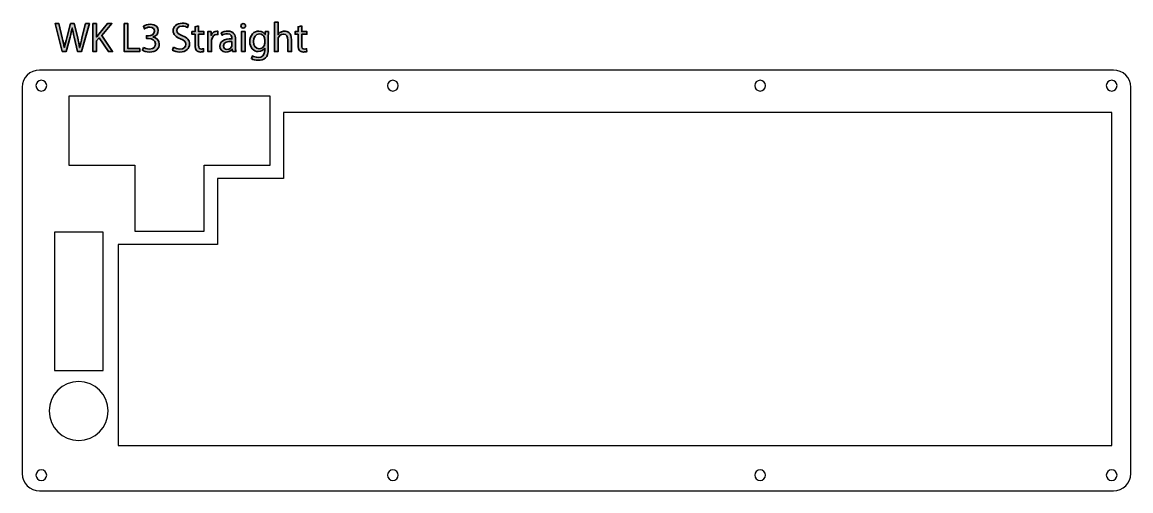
# Model space of a CAD drawing. Header units: millimetres. Extents: x 800 to 1120, y 479 to 615.
import ezdxf

# ---------------------------------------------------------------- set-up
doc = ezdxf.new("R2010")
doc.units = ezdxf.units.MM
doc.header["$MEASUREMENT"] = 0

# ---------------------------------------------------------------- blocks, each defined once
blk = doc.blocks.new('block 2')
at = {"color": 7, "lineweight": 25, "true_color": 0xffffff}
blk.add_lwpolyline([(813.47, 593.26), (813.47, 573.26), (832.52, 573.26), (832.52, 554.21), (852.52, 554.21), (852.52, 573.26), (871.57, 573.26), (871.57, 593.26), (813.47, 593.26)], dxfattribs=at)
blk = doc.blocks.new('block 3')
at = {"color": 7, "lineweight": 25, "true_color": 0xffffff}
blk.add_lwpolyline([(823.35, 553.96), (809.35, 553.96), (809.35, 513.96), (823.35, 513.96), (823.35, 553.96)], dxfattribs=at)
blk = doc.blocks.new('block 4')
at = {"color": 7, "lineweight": 25, "true_color": 0xffffff}
blk.add_open_spline([(1119.99, 484.22), (1119.99, 481.45), (1117.75, 479.22), (1114.99, 479.22), (1114.99, 479.22), (805.01, 479.22), (805.01, 479.22), (802.25, 479.22), (800.01, 481.45), (800.01, 484.22), (800.01, 484.22), (800.01, 595.78), (800.01, 595.78), (800.01, 598.55), (802.25, 600.78), (805.01, 600.78), (805.01, 600.78), (1114.99, 600.78), (1114.99, 600.78), (1117.75, 600.78), (1119.99, 598.55), (1119.99, 595.78), (1119.99, 595.78), (1119.99, 484.22), (1119.99, 484.22)], degree=3, knots=[0, 0, 0, 0, 1, 1, 1, 2, 2, 2, 3, 3, 3, 4, 4, 4, 5, 5, 5, 6, 6, 6, 7, 7, 7, 8, 8, 8, 8], dxfattribs=at)
blk = doc.blocks.new('block 5')
at = {"color": 7, "lineweight": 25, "true_color": 0xffffff}
blk.add_lwpolyline([(827.76, 492.3), (1114.46, 492.3), (1114.46, 588.5), (875.39, 588.5), (875.39, 569.45), (856.34, 569.45), (856.34, 550.4), (827.76, 550.4), (827.76, 492.3)], dxfattribs=at)
blk = doc.blocks.new('block 6')
at = {"color": 7, "lineweight": 25, "true_color": 0xffffff}
blk.add_open_spline([(905.46, 483.74), (905.46, 484.6), (906.15, 485.29), (907.01, 485.29), (907.86, 485.29), (908.56, 484.6), (908.56, 483.74), (908.56, 482.88), (907.86, 482.19), (907.01, 482.19), (906.15, 482.19), (905.46, 482.88), (905.46, 483.74), (905.46, 483.74), (905.46, 483.74), (905.46, 483.74)], degree=3, knots=[0, 0, 0, 0, 1, 1, 1, 2, 2, 2, 3, 3, 3, 4, 4, 4, 5, 5, 5, 5], dxfattribs=at)
blk = doc.blocks.new('block 7')
at = {"color": 7, "lineweight": 25, "true_color": 0xffffff}
blk.add_open_spline([(1011.44, 596.26), (1011.44, 597.12), (1012.14, 597.81), (1012.99, 597.81), (1013.85, 597.81), (1014.54, 597.12), (1014.54, 596.26), (1014.54, 595.4), (1013.85, 594.71), (1012.99, 594.71), (1012.14, 594.71), (1011.44, 595.4), (1011.44, 596.26), (1011.44, 596.26), (1011.44, 596.26), (1011.44, 596.26)], degree=3, knots=[0, 0, 0, 0, 1, 1, 1, 2, 2, 2, 3, 3, 3, 4, 4, 4, 5, 5, 5, 5], dxfattribs=at)
blk = doc.blocks.new('block 8')
at = {"color": 7, "lineweight": 25, "true_color": 0xffffff}
blk.add_open_spline([(905.46, 596.26), (905.46, 597.12), (906.15, 597.81), (907.01, 597.81), (907.86, 597.81), (908.56, 597.12), (908.56, 596.26), (908.56, 595.4), (907.86, 594.71), (907.01, 594.71), (906.15, 594.71), (905.46, 595.4), (905.46, 596.26), (905.46, 596.26), (905.46, 596.26), (905.46, 596.26)], degree=3, knots=[0, 0, 0, 0, 1, 1, 1, 2, 2, 2, 3, 3, 3, 4, 4, 4, 5, 5, 5, 5], dxfattribs=at)
blk = doc.blocks.new('block 9')
at = {"color": 7, "lineweight": 25, "true_color": 0xffffff}
blk.add_open_spline([(1011.44, 483.74), (1011.44, 484.6), (1012.14, 485.29), (1012.99, 485.29), (1013.85, 485.29), (1014.54, 484.6), (1014.54, 483.74), (1014.54, 482.88), (1013.85, 482.19), (1012.99, 482.19), (1012.14, 482.19), (1011.44, 482.88), (1011.44, 483.74), (1011.44, 483.74), (1011.44, 483.74), (1011.44, 483.74)], degree=3, knots=[0, 0, 0, 0, 1, 1, 1, 2, 2, 2, 3, 3, 3, 4, 4, 4, 5, 5, 5, 5], dxfattribs=at)
blk = doc.blocks.new('block 10')
at = {"color": 7, "lineweight": 25, "true_color": 0xffffff}
blk.add_open_spline([(803.99, 483.74), (803.99, 484.6), (804.68, 485.29), (805.54, 485.29), (806.39, 485.29), (807.09, 484.6), (807.09, 483.74), (807.09, 482.88), (806.39, 482.19), (805.54, 482.19), (804.68, 482.19), (803.99, 482.88), (803.99, 483.74), (803.99, 483.74), (803.99, 483.74), (803.99, 483.74)], degree=3, knots=[0, 0, 0, 0, 1, 1, 1, 2, 2, 2, 3, 3, 3, 4, 4, 4, 5, 5, 5, 5], dxfattribs=at)
blk = doc.blocks.new('block 11')
at = {"color": 7, "lineweight": 25, "true_color": 0xffffff}
blk.add_open_spline([(1112.91, 596.26), (1112.91, 597.12), (1113.61, 597.81), (1114.46, 597.81), (1115.32, 597.81), (1116.01, 597.12), (1116.01, 596.26), (1116.01, 595.4), (1115.32, 594.71), (1114.46, 594.71), (1113.61, 594.71), (1112.91, 595.4), (1112.91, 596.26), (1112.91, 596.26), (1112.91, 596.26), (1112.91, 596.26)], degree=3, knots=[0, 0, 0, 0, 1, 1, 1, 2, 2, 2, 3, 3, 3, 4, 4, 4, 5, 5, 5, 5], dxfattribs=at)
blk = doc.blocks.new('block 12')
at = {"color": 7, "lineweight": 25, "true_color": 0xffffff}
blk.add_open_spline([(803.99, 596.26), (803.99, 597.12), (804.68, 597.81), (805.54, 597.81), (806.39, 597.81), (807.09, 597.12), (807.09, 596.26), (807.09, 595.4), (806.39, 594.71), (805.54, 594.71), (804.68, 594.71), (803.99, 595.4), (803.99, 596.26), (803.99, 596.26), (803.99, 596.26), (803.99, 596.26)], degree=3, knots=[0, 0, 0, 0, 1, 1, 1, 2, 2, 2, 3, 3, 3, 4, 4, 4, 5, 5, 5, 5], dxfattribs=at)
blk = doc.blocks.new('block 13')
at = {"color": 7, "lineweight": 25, "true_color": 0xffffff}
blk.add_open_spline([(1112.91, 483.74), (1112.91, 484.6), (1113.61, 485.29), (1114.46, 485.29), (1115.32, 485.29), (1116.01, 484.6), (1116.01, 483.74), (1116.01, 482.88), (1115.32, 482.19), (1114.46, 482.19), (1113.61, 482.19), (1112.91, 482.88), (1112.91, 483.74), (1112.91, 483.74), (1112.91, 483.74), (1112.91, 483.74)], degree=3, knots=[0, 0, 0, 0, 1, 1, 1, 2, 2, 2, 3, 3, 3, 4, 4, 4, 5, 5, 5, 5], dxfattribs=at)
blk = doc.blocks.new('block 14')
at = {"color": 7, "lineweight": 25, "true_color": 0xffffff}
blk.add_open_spline([(807.83, 502.28), (807.83, 506.98), (811.64, 510.78), (816.33, 510.78), (821.02, 510.78), (824.83, 506.98), (824.83, 502.28), (824.83, 497.59), (821.02, 493.78), (816.33, 493.78), (811.64, 493.78), (807.83, 497.59), (807.83, 502.28), (807.83, 502.28), (807.83, 502.28), (807.83, 502.28)], degree=3, knots=[0, 0, 0, 0, 1, 1, 1, 2, 2, 2, 3, 3, 3, 4, 4, 4, 5, 5, 5, 5], dxfattribs=at)
blk = doc.blocks.new('block 15')
at = {"true_color": 0xed1c24}
h = blk.add_hatch(color=240, dxfattribs=at)
h.dxf.hatch_style = 2
edge = h.paths.add_edge_path()
edge.add_spline(control_points=[(872.81, 614.6), (872.81, 614.6), (873.86, 614.6), (873.86, 614.6), (873.86, 614.6), (873.86, 610.98), (873.86, 610.98), (873.86, 610.98), (873.89, 610.98), (873.89, 610.98), (874.05, 611.28), (874.32, 611.54), (874.64, 611.72), (874.95, 611.9), (875.33, 612.02), (875.72, 612.02), (876.5, 612.02), (877.75, 611.54), (877.75, 609.54), (877.75, 609.54), (877.75, 606.09), (877.75, 606.09), (877.75, 606.09), (876.69, 606.09), (876.69, 606.09), (876.69, 606.09), (876.69, 609.42), (876.69, 609.42), (876.69, 610.35), (876.34, 611.15), (875.35, 611.15), (874.67, 611.15), (874.13, 610.67), (873.93, 610.09), (873.87, 609.95), (873.86, 609.79), (873.86, 609.59), (873.86, 609.59), (873.86, 606.09), (873.86, 606.09), (873.86, 606.09), (872.81, 606.09), (872.81, 606.09), (872.81, 606.09), (872.81, 614.6), (872.81, 614.6)], knot_values=[0, 0, 0, 0, 1, 1, 1, 2, 2, 2, 3, 3, 3, 4, 4, 4, 5, 5, 5, 6, 6, 6, 7, 7, 7, 8, 8, 8, 9, 9, 9, 10, 10, 10, 11, 11, 11, 12, 12, 12, 13, 13, 13, 14, 14, 14, 15, 15, 15, 15], degree=3, periodic=1)
h = blk.add_hatch(color=240, dxfattribs=at)
h.dxf.hatch_style = 2
edge = h.paths.add_edge_path()
edge.add_spline(control_points=[(811.58, 606.09), (811.58, 606.09), (809.53, 614.17), (809.53, 614.17), (809.53, 614.17), (810.64, 614.17), (810.64, 614.17), (810.64, 614.17), (811.59, 610.08), (811.59, 610.08), (811.83, 609.07), (812.05, 608.06), (812.19, 607.28), (812.19, 607.28), (812.22, 607.28), (812.22, 607.28), (812.35, 608.09), (812.6, 609.05), (812.88, 610.09), (812.88, 610.09), (813.96, 614.17), (813.96, 614.17), (813.96, 614.17), (815.05, 614.17), (815.05, 614.17), (815.05, 614.17), (816.03, 610.07), (816.03, 610.07), (816.26, 609.11), (816.48, 608.15), (816.6, 607.3), (816.6, 607.3), (816.62, 607.3), (816.62, 607.3), (816.79, 608.18), (817.02, 609.08), (817.27, 610.09), (817.27, 610.09), (818.33, 614.17), (818.33, 614.17), (818.33, 614.17), (819.4, 614.17), (819.4, 614.17), (819.4, 614.17), (817.11, 606.09), (817.11, 606.09), (817.11, 606.09), (816.02, 606.09), (816.02, 606.09), (816.02, 606.09), (815, 610.29), (815, 610.29), (814.75, 611.33), (814.58, 612.12), (814.47, 612.93), (814.47, 612.93), (814.45, 612.93), (814.45, 612.93), (814.31, 612.13), (814.13, 611.34), (813.83, 610.29), (813.83, 610.29), (812.67, 606.09), (812.67, 606.09), (812.67, 606.09), (811.58, 606.09), (811.58, 606.09)], knot_values=[0, 0, 0, 0, 1, 1, 1, 2, 2, 2, 3, 3, 3, 4, 4, 4, 5, 5, 5, 6, 6, 6, 7, 7, 7, 8, 8, 8, 9, 9, 9, 10, 10, 10, 11, 11, 11, 12, 12, 12, 13, 13, 13, 14, 14, 14, 15, 15, 15, 16, 16, 16, 17, 17, 17, 18, 18, 18, 19, 19, 19, 20, 20, 20, 21, 21, 21, 22, 22, 22, 22], degree=3, periodic=1)
h = blk.add_hatch(color=240, dxfattribs=at)
h.dxf.hatch_style = 2
edge = h.paths.add_edge_path()
edge.add_spline(control_points=[(820.42, 614.17), (820.42, 614.17), (821.46, 614.17), (821.46, 614.17), (821.46, 614.17), (821.46, 610.27), (821.46, 610.27), (821.46, 610.27), (821.49, 610.27), (821.49, 610.27), (821.71, 610.58), (821.93, 610.87), (822.13, 611.13), (822.13, 611.13), (824.6, 614.17), (824.6, 614.17), (824.6, 614.17), (825.9, 614.17), (825.9, 614.17), (825.9, 614.17), (822.97, 610.74), (822.97, 610.74), (822.97, 610.74), (826.12, 606.09), (826.12, 606.09), (826.12, 606.09), (824.89, 606.09), (824.89, 606.09), (824.89, 606.09), (822.23, 610.06), (822.23, 610.06), (822.23, 610.06), (821.46, 609.17), (821.46, 609.17), (821.46, 609.17), (821.46, 606.09), (821.46, 606.09), (821.46, 606.09), (820.42, 606.09), (820.42, 606.09), (820.42, 606.09), (820.42, 614.17), (820.42, 614.17)], knot_values=[0, 0, 0, 0, 1, 1, 1, 2, 2, 2, 3, 3, 3, 4, 4, 4, 5, 5, 5, 6, 6, 6, 7, 7, 7, 8, 8, 8, 9, 9, 9, 10, 10, 10, 11, 11, 11, 12, 12, 12, 13, 13, 13, 14, 14, 14, 14], degree=3, periodic=1)
h = blk.add_hatch(color=240, dxfattribs=at)
h.dxf.hatch_style = 2
h.paths.add_polyline_path([(829.46, 614.17), (830.51, 614.17), (830.51, 606.96), (833.96, 606.96), (833.96, 606.09), (829.46, 606.09)])
h = blk.add_hatch(color=240, dxfattribs=at)
h.dxf.hatch_style = 2
edge = h.paths.add_edge_path()
edge.add_spline(control_points=[(835.01, 607.3), (835.31, 607.1), (836, 606.81), (836.73, 606.81), (838.09, 606.81), (838.51, 607.67), (838.5, 608.32), (838.48, 609.41), (837.5, 609.88), (836.48, 609.88), (836.48, 609.88), (835.89, 609.88), (835.89, 609.88), (835.89, 609.88), (835.89, 610.67), (835.89, 610.67), (835.89, 610.67), (836.48, 610.67), (836.48, 610.67), (837.25, 610.67), (838.22, 611.06), (838.22, 611.99), (838.22, 612.61), (837.83, 613.16), (836.85, 613.16), (836.23, 613.16), (835.63, 612.89), (835.29, 612.65), (835.29, 612.65), (835.02, 613.41), (835.02, 613.41), (835.43, 613.71), (836.22, 614.01), (837.06, 614.01), (838.59, 614.01), (839.29, 613.1), (839.29, 612.15), (839.29, 611.35), (838.81, 610.67), (837.85, 610.32), (837.85, 610.32), (837.85, 610.29), (837.85, 610.29), (838.81, 610.1), (839.59, 609.38), (839.59, 608.29), (839.59, 607.04), (838.62, 605.95), (836.75, 605.95), (835.87, 605.95), (835.1, 606.23), (834.72, 606.48), (834.72, 606.48), (835.01, 607.3), (835.01, 607.3)], knot_values=[0, 0, 0, 0, 1, 1, 1, 2, 2, 2, 3, 3, 3, 4, 4, 4, 5, 5, 5, 6, 6, 6, 7, 7, 7, 8, 8, 8, 9, 9, 9, 10, 10, 10, 11, 11, 11, 12, 12, 12, 13, 13, 13, 14, 14, 14, 15, 15, 15, 16, 16, 16, 17, 17, 17, 18, 18, 18, 18], degree=3, periodic=1)
h = blk.add_hatch(color=240, dxfattribs=at)
h.dxf.hatch_style = 2
edge = h.paths.add_edge_path()
edge.add_spline(control_points=[(843.68, 607.36), (844.15, 607.07), (844.83, 606.83), (845.55, 606.83), (846.62, 606.83), (847.25, 607.39), (847.25, 608.21), (847.25, 608.96), (846.81, 609.4), (845.72, 609.82), (844.4, 610.28), (843.59, 610.97), (843.59, 612.11), (843.59, 613.37), (844.63, 614.3), (846.2, 614.3), (847.03, 614.3), (847.63, 614.11), (847.99, 613.91), (847.99, 613.91), (847.7, 613.05), (847.7, 613.05), (847.44, 613.2), (846.9, 613.44), (846.17, 613.44), (845.06, 613.44), (844.64, 612.78), (844.64, 612.23), (844.64, 611.47), (845.13, 611.1), (846.25, 610.67), (847.62, 610.14), (848.31, 609.48), (848.31, 608.29), (848.31, 607.04), (847.39, 605.97), (845.48, 605.97), (844.7, 605.97), (843.85, 606.19), (843.42, 606.48), (843.42, 606.48), (843.68, 607.36), (843.68, 607.36)], knot_values=[0, 0, 0, 0, 1, 1, 1, 2, 2, 2, 3, 3, 3, 4, 4, 4, 5, 5, 5, 6, 6, 6, 7, 7, 7, 8, 8, 8, 9, 9, 9, 10, 10, 10, 11, 11, 11, 12, 12, 12, 13, 13, 13, 14, 14, 14, 14], degree=3, periodic=1)
h = blk.add_hatch(color=240, dxfattribs=at)
h.dxf.hatch_style = 2
edge = h.paths.add_edge_path()
edge.add_spline(control_points=[(850.94, 613.56), (850.94, 613.56), (850.94, 611.89), (850.94, 611.89), (850.94, 611.89), (852.45, 611.89), (852.45, 611.89), (852.45, 611.89), (852.45, 611.09), (852.45, 611.09), (852.45, 611.09), (850.94, 611.09), (850.94, 611.09), (850.94, 611.09), (850.94, 607.96), (850.94, 607.96), (850.94, 607.24), (851.15, 606.83), (851.73, 606.83), (852.01, 606.83), (852.21, 606.87), (852.35, 606.9), (852.35, 606.9), (852.39, 606.11), (852.39, 606.11), (852.19, 606.03), (851.87, 605.97), (851.46, 605.97), (850.97, 605.97), (850.57, 606.12), (850.32, 606.41), (850.02, 606.72), (849.91, 607.24), (849.91, 607.92), (849.91, 607.92), (849.91, 611.09), (849.91, 611.09), (849.91, 611.09), (849.01, 611.09), (849.01, 611.09), (849.01, 611.09), (849.01, 611.89), (849.01, 611.89), (849.01, 611.89), (849.91, 611.89), (849.91, 611.89), (849.91, 611.89), (849.91, 613.28), (849.91, 613.28), (849.91, 613.28), (850.94, 613.56), (850.94, 613.56)], knot_values=[0, 0, 0, 0, 1, 1, 1, 2, 2, 2, 3, 3, 3, 4, 4, 4, 5, 5, 5, 6, 6, 6, 7, 7, 7, 8, 8, 8, 9, 9, 9, 10, 10, 10, 11, 11, 11, 12, 12, 12, 13, 13, 13, 14, 14, 14, 15, 15, 15, 16, 16, 16, 17, 17, 17, 17], degree=3, periodic=1)
h = blk.add_hatch(color=240, dxfattribs=at)
h.dxf.hatch_style = 2
edge = h.paths.add_edge_path()
edge.add_spline(control_points=[(853.64, 610.08), (853.64, 610.76), (853.63, 611.35), (853.59, 611.89), (853.59, 611.89), (854.52, 611.89), (854.52, 611.89), (854.52, 611.89), (854.55, 610.75), (854.55, 610.75), (854.55, 610.75), (854.6, 610.75), (854.6, 610.75), (854.87, 611.53), (855.5, 612.02), (856.21, 612.02), (856.33, 612.02), (856.41, 612.01), (856.51, 611.99), (856.51, 611.99), (856.51, 610.99), (856.51, 610.99), (856.4, 611.01), (856.29, 611.03), (856.15, 611.03), (855.41, 611.03), (854.88, 610.46), (854.73, 609.67), (854.71, 609.53), (854.69, 609.36), (854.69, 609.18), (854.69, 609.18), (854.69, 606.09), (854.69, 606.09), (854.69, 606.09), (853.64, 606.09), (853.64, 606.09), (853.64, 606.09), (853.64, 610.08), (853.64, 610.08)], knot_values=[0, 0, 0, 0, 1, 1, 1, 2, 2, 2, 3, 3, 3, 4, 4, 4, 5, 5, 5, 6, 6, 6, 7, 7, 7, 8, 8, 8, 9, 9, 9, 10, 10, 10, 11, 11, 11, 12, 12, 12, 13, 13, 13, 13], degree=3, periodic=1)
h = blk.add_hatch(color=240, dxfattribs=at)
h.dxf.hatch_style = 2
edge = h.paths.add_edge_path()
edge.add_spline(control_points=[(860.72, 606.09), (860.72, 606.09), (860.64, 606.82), (860.64, 606.82), (860.64, 606.82), (860.6, 606.82), (860.6, 606.82), (860.28, 606.36), (859.65, 605.95), (858.83, 605.95), (857.65, 605.95), (857.05, 606.78), (857.05, 607.62), (857.05, 609.02), (858.3, 609.79), (860.54, 609.78), (860.54, 609.78), (860.54, 609.9), (860.54, 609.9), (860.54, 610.38), (860.41, 611.24), (859.22, 611.24), (858.68, 611.24), (858.12, 611.07), (857.71, 610.81), (857.71, 610.81), (857.47, 611.51), (857.47, 611.51), (857.95, 611.82), (858.65, 612.02), (859.38, 612.02), (861.15, 612.02), (861.58, 610.81), (861.58, 609.65), (861.58, 609.65), (861.58, 607.48), (861.58, 607.48), (861.58, 606.97), (861.61, 606.48), (861.68, 606.09), (861.68, 606.09), (860.72, 606.09), (860.72, 606.09)], knot_values=[0, 0, 0, 0, 1, 1, 1, 2, 2, 2, 3, 3, 3, 4, 4, 4, 5, 5, 5, 6, 6, 6, 7, 7, 7, 8, 8, 8, 9, 9, 9, 10, 10, 10, 11, 11, 11, 12, 12, 12, 13, 13, 13, 14, 14, 14, 14], degree=3, periodic=1)
edge = h.paths.add_edge_path()
edge.add_spline(control_points=[(860.56, 609.05), (859.41, 609.07), (858.11, 608.87), (858.11, 607.74), (858.11, 607.06), (858.56, 606.73), (859.1, 606.73), (859.86, 606.73), (860.34, 607.21), (860.51, 607.7), (860.54, 607.81), (860.56, 607.93), (860.56, 608.04), (860.56, 608.04), (860.56, 609.05), (860.56, 609.05)], knot_values=[0, 0, 0, 0, 1, 1, 1, 2, 2, 2, 3, 3, 3, 4, 4, 4, 5, 5, 5, 5], degree=3, periodic=1)
h = blk.add_hatch(color=240, dxfattribs=at)
h.dxf.hatch_style = 2
edge = h.paths.add_edge_path()
edge.add_spline(control_points=[(864.47, 613.52), (864.48, 613.16), (864.21, 612.87), (863.79, 612.87), (863.42, 612.87), (863.16, 613.16), (863.16, 613.52), (863.16, 613.89), (863.44, 614.18), (863.82, 614.18), (864.21, 614.18), (864.47, 613.89), (864.47, 613.52)], knot_values=[0, 0, 0, 0, 1, 1, 1, 2, 2, 2, 3, 3, 3, 4, 4, 4, 4], degree=3, periodic=1)
h.paths.add_polyline_path([(863.29, 606.09), (863.29, 611.89), (864.35, 611.89), (864.35, 606.09)])
h = blk.add_hatch(color=240, dxfattribs=at)
h.dxf.hatch_style = 2
edge = h.paths.add_edge_path()
edge.add_spline(control_points=[(871.1, 611.89), (871.08, 611.47), (871.05, 611), (871.05, 610.29), (871.05, 610.29), (871.05, 606.92), (871.05, 606.92), (871.05, 605.59), (870.79, 604.78), (870.22, 604.27), (869.66, 603.75), (868.85, 603.58), (868.11, 603.58), (867.42, 603.58), (866.65, 603.75), (866.18, 604.06), (866.18, 604.06), (866.45, 604.86), (866.45, 604.86), (866.83, 604.62), (867.43, 604.41), (868.15, 604.41), (869.23, 604.41), (870.02, 604.97), (870.02, 606.43), (870.02, 606.43), (870.02, 607.08), (870.02, 607.08), (870.02, 607.08), (870, 607.08), (870, 607.08), (869.67, 606.54), (869.05, 606.11), (868.15, 606.11), (866.71, 606.11), (865.68, 607.33), (865.68, 608.94), (865.68, 610.91), (866.96, 612.02), (868.29, 612.02), (869.3, 612.02), (869.85, 611.49), (870.1, 611.01), (870.1, 611.01), (870.13, 611.01), (870.13, 611.01), (870.13, 611.01), (870.18, 611.89), (870.18, 611.89), (870.18, 611.89), (871.1, 611.89), (871.1, 611.89)], knot_values=[0, 0, 0, 0, 1, 1, 1, 2, 2, 2, 3, 3, 3, 4, 4, 4, 5, 5, 5, 6, 6, 6, 7, 7, 7, 8, 8, 8, 9, 9, 9, 10, 10, 10, 11, 11, 11, 12, 12, 12, 13, 13, 13, 14, 14, 14, 15, 15, 15, 16, 16, 16, 17, 17, 17, 17], degree=3, periodic=1)
edge = h.paths.add_edge_path()
edge.add_spline(control_points=[(870.01, 609.6), (870.01, 609.78), (870, 609.94), (869.95, 610.08), (869.76, 610.69), (869.24, 611.19), (868.47, 611.19), (867.47, 611.19), (866.75, 610.34), (866.75, 609), (866.75, 607.86), (867.32, 606.91), (868.46, 606.91), (869.11, 606.91), (869.7, 607.32), (869.92, 607.99), (869.98, 608.17), (870.01, 608.38), (870.01, 608.56), (870.01, 608.56), (870.01, 609.6), (870.01, 609.6)], knot_values=[0, 0, 0, 0, 1, 1, 1, 2, 2, 2, 3, 3, 3, 4, 4, 4, 5, 5, 5, 6, 6, 6, 7, 7, 7, 7], degree=3, periodic=1)
h = blk.add_hatch(color=240, dxfattribs=at)
h.dxf.hatch_style = 2
edge = h.paths.add_edge_path()
edge.add_spline(control_points=[(880.69, 613.56), (880.69, 613.56), (880.69, 611.89), (880.69, 611.89), (880.69, 611.89), (882.2, 611.89), (882.2, 611.89), (882.2, 611.89), (882.2, 611.09), (882.2, 611.09), (882.2, 611.09), (880.69, 611.09), (880.69, 611.09), (880.69, 611.09), (880.69, 607.96), (880.69, 607.96), (880.69, 607.24), (880.89, 606.83), (881.48, 606.83), (881.76, 606.83), (881.96, 606.87), (882.09, 606.9), (882.09, 606.9), (882.14, 606.11), (882.14, 606.11), (881.94, 606.03), (881.61, 605.97), (881.21, 605.97), (880.71, 605.97), (880.32, 606.12), (880.07, 606.41), (879.77, 606.72), (879.66, 607.24), (879.66, 607.92), (879.66, 607.92), (879.66, 611.09), (879.66, 611.09), (879.66, 611.09), (878.76, 611.09), (878.76, 611.09), (878.76, 611.09), (878.76, 611.89), (878.76, 611.89), (878.76, 611.89), (879.66, 611.89), (879.66, 611.89), (879.66, 611.89), (879.66, 613.28), (879.66, 613.28), (879.66, 613.28), (880.69, 613.56), (880.69, 613.56)], knot_values=[0, 0, 0, 0, 1, 1, 1, 2, 2, 2, 3, 3, 3, 4, 4, 4, 5, 5, 5, 6, 6, 6, 7, 7, 7, 8, 8, 8, 9, 9, 9, 10, 10, 10, 11, 11, 11, 12, 12, 12, 13, 13, 13, 14, 14, 14, 15, 15, 15, 16, 16, 16, 17, 17, 17, 17], degree=3, periodic=1)
at = {"color": 240, "lineweight": 35, "true_color": 0xed1c24}
for points in [[(829.46, 614.17), (830.51, 614.17), (830.51, 606.96), (833.96, 606.96), (833.96, 606.09), (829.46, 606.09), (829.46, 614.17)], [(863.29, 606.09), (863.29, 611.89), (864.35, 611.89), (864.35, 606.09), (863.29, 606.09)]]:
    blk.add_lwpolyline(points, dxfattribs=at)
for points, knots in [([(872.81, 614.6), (872.81, 614.6), (873.86, 614.6), (873.86, 614.6), (873.86, 614.6), (873.86, 610.98), (873.86, 610.98), (873.86, 610.98), (873.89, 610.98), (873.89, 610.98), (874.05, 611.28), (874.32, 611.54), (874.64, 611.72), (874.95, 611.9), (875.33, 612.02), (875.72, 612.02), (876.5, 612.02), (877.75, 611.54), (877.75, 609.54), (877.75, 609.54), (877.75, 606.09), (877.75, 606.09), (877.75, 606.09), (876.69, 606.09), (876.69, 606.09), (876.69, 606.09), (876.69, 609.42), (876.69, 609.42), (876.69, 610.35), (876.34, 611.15), (875.35, 611.15), (874.67, 611.15), (874.13, 610.67), (873.93, 610.09), (873.87, 609.95), (873.86, 609.79), (873.86, 609.59), (873.86, 609.59), (873.86, 606.09), (873.86, 606.09), (873.86, 606.09), (872.81, 606.09), (872.81, 606.09), (872.81, 606.09), (872.81, 614.6), (872.81, 614.6)], [0, 0, 0, 0, 1, 1, 1, 2, 2, 2, 3, 3, 3, 4, 4, 4, 5, 5, 5, 6, 6, 6, 7, 7, 7, 8, 8, 8, 9, 9, 9, 10, 10, 10, 11, 11, 11, 12, 12, 12, 13, 13, 13, 14, 14, 14, 15, 15, 15, 15]), ([(811.58, 606.09), (811.58, 606.09), (809.53, 614.17), (809.53, 614.17), (809.53, 614.17), (810.64, 614.17), (810.64, 614.17), (810.64, 614.17), (811.59, 610.08), (811.59, 610.08), (811.83, 609.07), (812.05, 608.06), (812.19, 607.28), (812.19, 607.28), (812.22, 607.28), (812.22, 607.28), (812.35, 608.09), (812.6, 609.05), (812.88, 610.09), (812.88, 610.09), (813.96, 614.17), (813.96, 614.17), (813.96, 614.17), (815.05, 614.17), (815.05, 614.17), (815.05, 614.17), (816.03, 610.07), (816.03, 610.07), (816.26, 609.11), (816.48, 608.15), (816.6, 607.3), (816.6, 607.3), (816.62, 607.3), (816.62, 607.3), (816.79, 608.18), (817.02, 609.08), (817.27, 610.09), (817.27, 610.09), (818.33, 614.17), (818.33, 614.17), (818.33, 614.17), (819.4, 614.17), (819.4, 614.17), (819.4, 614.17), (817.11, 606.09), (817.11, 606.09), (817.11, 606.09), (816.02, 606.09), (816.02, 606.09), (816.02, 606.09), (815, 610.29), (815, 610.29), (814.75, 611.33), (814.58, 612.12), (814.47, 612.93), (814.47, 612.93), (814.45, 612.93), (814.45, 612.93), (814.31, 612.13), (814.13, 611.34), (813.83, 610.29), (813.83, 610.29), (812.67, 606.09), (812.67, 606.09), (812.67, 606.09), (811.58, 606.09), (811.58, 606.09)], [0, 0, 0, 0, 1, 1, 1, 2, 2, 2, 3, 3, 3, 4, 4, 4, 5, 5, 5, 6, 6, 6, 7, 7, 7, 8, 8, 8, 9, 9, 9, 10, 10, 10, 11, 11, 11, 12, 12, 12, 13, 13, 13, 14, 14, 14, 15, 15, 15, 16, 16, 16, 17, 17, 17, 18, 18, 18, 19, 19, 19, 20, 20, 20, 21, 21, 21, 22, 22, 22, 22]), ([(820.42, 614.17), (820.42, 614.17), (821.46, 614.17), (821.46, 614.17), (821.46, 614.17), (821.46, 610.27), (821.46, 610.27), (821.46, 610.27), (821.49, 610.27), (821.49, 610.27), (821.71, 610.58), (821.93, 610.87), (822.13, 611.13), (822.13, 611.13), (824.6, 614.17), (824.6, 614.17), (824.6, 614.17), (825.9, 614.17), (825.9, 614.17), (825.9, 614.17), (822.97, 610.74), (822.97, 610.74), (822.97, 610.74), (826.12, 606.09), (826.12, 606.09), (826.12, 606.09), (824.89, 606.09), (824.89, 606.09), (824.89, 606.09), (822.23, 610.06), (822.23, 610.06), (822.23, 610.06), (821.46, 609.17), (821.46, 609.17), (821.46, 609.17), (821.46, 606.09), (821.46, 606.09), (821.46, 606.09), (820.42, 606.09), (820.42, 606.09), (820.42, 606.09), (820.42, 614.17), (820.42, 614.17)], [0, 0, 0, 0, 1, 1, 1, 2, 2, 2, 3, 3, 3, 4, 4, 4, 5, 5, 5, 6, 6, 6, 7, 7, 7, 8, 8, 8, 9, 9, 9, 10, 10, 10, 11, 11, 11, 12, 12, 12, 13, 13, 13, 14, 14, 14, 14]), ([(835.01, 607.3), (835.31, 607.1), (836, 606.81), (836.73, 606.81), (838.09, 606.81), (838.51, 607.67), (838.5, 608.32), (838.48, 609.41), (837.5, 609.88), (836.48, 609.88), (836.48, 609.88), (835.89, 609.88), (835.89, 609.88), (835.89, 609.88), (835.89, 610.67), (835.89, 610.67), (835.89, 610.67), (836.48, 610.67), (836.48, 610.67), (837.25, 610.67), (838.22, 611.06), (838.22, 611.99), (838.22, 612.61), (837.83, 613.16), (836.85, 613.16), (836.23, 613.16), (835.63, 612.89), (835.29, 612.65), (835.29, 612.65), (835.02, 613.41), (835.02, 613.41), (835.43, 613.71), (836.22, 614.01), (837.06, 614.01), (838.59, 614.01), (839.29, 613.1), (839.29, 612.15), (839.29, 611.35), (838.81, 610.67), (837.85, 610.32), (837.85, 610.32), (837.85, 610.29), (837.85, 610.29), (838.81, 610.1), (839.59, 609.38), (839.59, 608.29), (839.59, 607.04), (838.62, 605.95), (836.75, 605.95), (835.87, 605.95), (835.1, 606.23), (834.72, 606.48), (834.72, 606.48), (835.01, 607.3), (835.01, 607.3)], [0, 0, 0, 0, 1, 1, 1, 2, 2, 2, 3, 3, 3, 4, 4, 4, 5, 5, 5, 6, 6, 6, 7, 7, 7, 8, 8, 8, 9, 9, 9, 10, 10, 10, 11, 11, 11, 12, 12, 12, 13, 13, 13, 14, 14, 14, 15, 15, 15, 16, 16, 16, 17, 17, 17, 18, 18, 18, 18]), ([(843.68, 607.36), (844.15, 607.07), (844.83, 606.83), (845.55, 606.83), (846.62, 606.83), (847.25, 607.39), (847.25, 608.21), (847.25, 608.96), (846.81, 609.4), (845.72, 609.82), (844.4, 610.28), (843.59, 610.97), (843.59, 612.11), (843.59, 613.37), (844.63, 614.3), (846.2, 614.3), (847.03, 614.3), (847.63, 614.11), (847.99, 613.91), (847.99, 613.91), (847.7, 613.05), (847.7, 613.05), (847.44, 613.2), (846.9, 613.44), (846.17, 613.44), (845.06, 613.44), (844.64, 612.78), (844.64, 612.23), (844.64, 611.47), (845.13, 611.1), (846.25, 610.67), (847.62, 610.14), (848.31, 609.48), (848.31, 608.29), (848.31, 607.04), (847.39, 605.97), (845.48, 605.97), (844.7, 605.97), (843.85, 606.19), (843.42, 606.48), (843.42, 606.48), (843.68, 607.36), (843.68, 607.36)], [0, 0, 0, 0, 1, 1, 1, 2, 2, 2, 3, 3, 3, 4, 4, 4, 5, 5, 5, 6, 6, 6, 7, 7, 7, 8, 8, 8, 9, 9, 9, 10, 10, 10, 11, 11, 11, 12, 12, 12, 13, 13, 13, 14, 14, 14, 14]), ([(850.94, 613.56), (850.94, 613.56), (850.94, 611.89), (850.94, 611.89), (850.94, 611.89), (852.45, 611.89), (852.45, 611.89), (852.45, 611.89), (852.45, 611.09), (852.45, 611.09), (852.45, 611.09), (850.94, 611.09), (850.94, 611.09), (850.94, 611.09), (850.94, 607.96), (850.94, 607.96), (850.94, 607.24), (851.15, 606.83), (851.73, 606.83), (852.01, 606.83), (852.21, 606.87), (852.35, 606.9), (852.35, 606.9), (852.39, 606.11), (852.39, 606.11), (852.19, 606.03), (851.87, 605.97), (851.46, 605.97), (850.97, 605.97), (850.57, 606.12), (850.32, 606.41), (850.02, 606.72), (849.91, 607.24), (849.91, 607.92), (849.91, 607.92), (849.91, 611.09), (849.91, 611.09), (849.91, 611.09), (849.01, 611.09), (849.01, 611.09), (849.01, 611.09), (849.01, 611.89), (849.01, 611.89), (849.01, 611.89), (849.91, 611.89), (849.91, 611.89), (849.91, 611.89), (849.91, 613.28), (849.91, 613.28), (849.91, 613.28), (850.94, 613.56), (850.94, 613.56)], [0, 0, 0, 0, 1, 1, 1, 2, 2, 2, 3, 3, 3, 4, 4, 4, 5, 5, 5, 6, 6, 6, 7, 7, 7, 8, 8, 8, 9, 9, 9, 10, 10, 10, 11, 11, 11, 12, 12, 12, 13, 13, 13, 14, 14, 14, 15, 15, 15, 16, 16, 16, 17, 17, 17, 17]), ([(853.64, 610.08), (853.64, 610.76), (853.63, 611.35), (853.59, 611.89), (853.59, 611.89), (854.52, 611.89), (854.52, 611.89), (854.52, 611.89), (854.55, 610.75), (854.55, 610.75), (854.55, 610.75), (854.6, 610.75), (854.6, 610.75), (854.87, 611.53), (855.5, 612.02), (856.21, 612.02), (856.33, 612.02), (856.41, 612.01), (856.51, 611.99), (856.51, 611.99), (856.51, 610.99), (856.51, 610.99), (856.4, 611.01), (856.29, 611.03), (856.15, 611.03), (855.41, 611.03), (854.88, 610.46), (854.73, 609.67), (854.71, 609.53), (854.69, 609.36), (854.69, 609.18), (854.69, 609.18), (854.69, 606.09), (854.69, 606.09), (854.69, 606.09), (853.64, 606.09), (853.64, 606.09), (853.64, 606.09), (853.64, 610.08), (853.64, 610.08)], [0, 0, 0, 0, 1, 1, 1, 2, 2, 2, 3, 3, 3, 4, 4, 4, 5, 5, 5, 6, 6, 6, 7, 7, 7, 8, 8, 8, 9, 9, 9, 10, 10, 10, 11, 11, 11, 12, 12, 12, 13, 13, 13, 13]), ([(860.72, 606.09), (860.72, 606.09), (860.64, 606.82), (860.64, 606.82), (860.64, 606.82), (860.6, 606.82), (860.6, 606.82), (860.28, 606.36), (859.65, 605.95), (858.83, 605.95), (857.65, 605.95), (857.05, 606.78), (857.05, 607.62), (857.05, 609.02), (858.3, 609.79), (860.54, 609.78), (860.54, 609.78), (860.54, 609.9), (860.54, 609.9), (860.54, 610.38), (860.41, 611.24), (859.22, 611.24), (858.68, 611.24), (858.12, 611.07), (857.71, 610.81), (857.71, 610.81), (857.47, 611.51), (857.47, 611.51), (857.95, 611.82), (858.65, 612.02), (859.38, 612.02), (861.15, 612.02), (861.58, 610.81), (861.58, 609.65), (861.58, 609.65), (861.58, 607.48), (861.58, 607.48), (861.58, 606.97), (861.61, 606.48), (861.68, 606.09), (861.68, 606.09), (860.72, 606.09), (860.72, 606.09)], [0, 0, 0, 0, 1, 1, 1, 2, 2, 2, 3, 3, 3, 4, 4, 4, 5, 5, 5, 6, 6, 6, 7, 7, 7, 8, 8, 8, 9, 9, 9, 10, 10, 10, 11, 11, 11, 12, 12, 12, 13, 13, 13, 14, 14, 14, 14]), ([(864.47, 613.52), (864.48, 613.16), (864.21, 612.87), (863.79, 612.87), (863.42, 612.87), (863.16, 613.16), (863.16, 613.52), (863.16, 613.89), (863.44, 614.18), (863.82, 614.18), (864.21, 614.18), (864.47, 613.89), (864.47, 613.52)], [0, 0, 0, 0, 1, 1, 1, 2, 2, 2, 3, 3, 3, 4, 4, 4, 4]), ([(871.1, 611.89), (871.08, 611.47), (871.05, 611), (871.05, 610.29), (871.05, 610.29), (871.05, 606.92), (871.05, 606.92), (871.05, 605.59), (870.79, 604.78), (870.22, 604.27), (869.66, 603.75), (868.85, 603.58), (868.11, 603.58), (867.42, 603.58), (866.65, 603.75), (866.18, 604.06), (866.18, 604.06), (866.45, 604.86), (866.45, 604.86), (866.83, 604.62), (867.43, 604.41), (868.15, 604.41), (869.23, 604.41), (870.02, 604.97), (870.02, 606.43), (870.02, 606.43), (870.02, 607.08), (870.02, 607.08), (870.02, 607.08), (870, 607.08), (870, 607.08), (869.67, 606.54), (869.05, 606.11), (868.15, 606.11), (866.71, 606.11), (865.68, 607.33), (865.68, 608.94), (865.68, 610.91), (866.96, 612.02), (868.29, 612.02), (869.3, 612.02), (869.85, 611.49), (870.1, 611.01), (870.1, 611.01), (870.13, 611.01), (870.13, 611.01), (870.13, 611.01), (870.18, 611.89), (870.18, 611.89), (870.18, 611.89), (871.1, 611.89), (871.1, 611.89)], [0, 0, 0, 0, 1, 1, 1, 2, 2, 2, 3, 3, 3, 4, 4, 4, 5, 5, 5, 6, 6, 6, 7, 7, 7, 8, 8, 8, 9, 9, 9, 10, 10, 10, 11, 11, 11, 12, 12, 12, 13, 13, 13, 14, 14, 14, 15, 15, 15, 16, 16, 16, 17, 17, 17, 17]), ([(870.01, 609.6), (870.01, 609.78), (870, 609.94), (869.95, 610.08), (869.76, 610.69), (869.24, 611.19), (868.47, 611.19), (867.47, 611.19), (866.75, 610.34), (866.75, 609), (866.75, 607.86), (867.32, 606.91), (868.46, 606.91), (869.11, 606.91), (869.7, 607.32), (869.92, 607.99), (869.98, 608.17), (870.01, 608.38), (870.01, 608.56), (870.01, 608.56), (870.01, 609.6), (870.01, 609.6)], [0, 0, 0, 0, 1, 1, 1, 2, 2, 2, 3, 3, 3, 4, 4, 4, 5, 5, 5, 6, 6, 6, 7, 7, 7, 7]), ([(880.69, 613.56), (880.69, 613.56), (880.69, 611.89), (880.69, 611.89), (880.69, 611.89), (882.2, 611.89), (882.2, 611.89), (882.2, 611.89), (882.2, 611.09), (882.2, 611.09), (882.2, 611.09), (880.69, 611.09), (880.69, 611.09), (880.69, 611.09), (880.69, 607.96), (880.69, 607.96), (880.69, 607.24), (880.89, 606.83), (881.48, 606.83), (881.76, 606.83), (881.96, 606.87), (882.09, 606.9), (882.09, 606.9), (882.14, 606.11), (882.14, 606.11), (881.94, 606.03), (881.61, 605.97), (881.21, 605.97), (880.71, 605.97), (880.32, 606.12), (880.07, 606.41), (879.77, 606.72), (879.66, 607.24), (879.66, 607.92), (879.66, 607.92), (879.66, 611.09), (879.66, 611.09), (879.66, 611.09), (878.76, 611.09), (878.76, 611.09), (878.76, 611.09), (878.76, 611.89), (878.76, 611.89), (878.76, 611.89), (879.66, 611.89), (879.66, 611.89), (879.66, 611.89), (879.66, 613.28), (879.66, 613.28), (879.66, 613.28), (880.69, 613.56), (880.69, 613.56)], [0, 0, 0, 0, 1, 1, 1, 2, 2, 2, 3, 3, 3, 4, 4, 4, 5, 5, 5, 6, 6, 6, 7, 7, 7, 8, 8, 8, 9, 9, 9, 10, 10, 10, 11, 11, 11, 12, 12, 12, 13, 13, 13, 14, 14, 14, 15, 15, 15, 16, 16, 16, 17, 17, 17, 17]), ([(860.56, 609.05), (859.41, 609.07), (858.11, 608.87), (858.11, 607.74), (858.11, 607.06), (858.56, 606.73), (859.1, 606.73), (859.86, 606.73), (860.34, 607.21), (860.51, 607.7), (860.54, 607.81), (860.56, 607.93), (860.56, 608.04), (860.56, 608.04), (860.56, 609.05), (860.56, 609.05)], [0, 0, 0, 0, 1, 1, 1, 2, 2, 2, 3, 3, 3, 4, 4, 4, 5, 5, 5, 5])]:
    blk.add_open_spline(points, degree=3, knots=knots, dxfattribs=at)

msp = doc.modelspace()

# ---------------------------------------------------------------- block references
for name in ['block 15', 'block 4', 'block 12', 'block 8', 'block 7', 'block 11', 'block 2', 'block 5', 'block 3', 'block 14', 'block 10', 'block 6', 'block 9', 'block 13']:
    msp.add_blockref(name, (0, 0))

doc.saveas('drawing.dxf')
